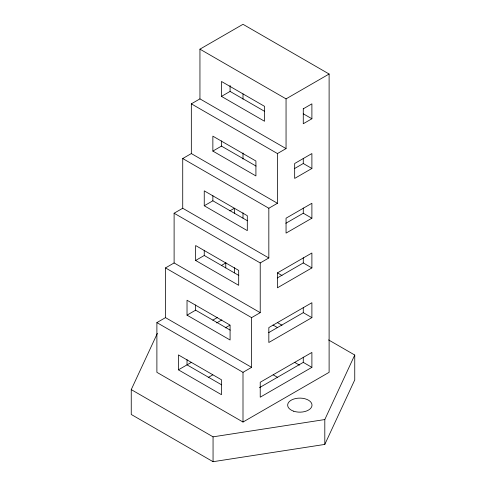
<?xml version="1.0" encoding="UTF-8"?>
<svg xmlns="http://www.w3.org/2000/svg" width="486" height="486" viewBox="0 0 486 486"><rect width="100%" height="100%" fill="white"/><g stroke="black" fill="none" stroke-linecap="round" stroke-linejoin="round"><path stroke-width="0.73" d="M328.572 339.921L354.75 355.035L354.75 379.894L324.806 444.411L213.056 461.7L131.25 414.467L131.25 389.608L157.373 333.329M324.806 444.411L324.806 419.552L354.75 355.035M199.946 49.159L286.054 98.877L286.054 148.595L199.946 98.877L199.946 49.159L243 24.3L329.113 74.018L329.113 372.325L243 422.036L156.887 372.325L156.887 322.607L165.501 317.631L251.608 367.349L251.608 317.631L165.501 267.914L165.501 317.631M191.332 103.846L277.445 153.564L277.445 203.282L191.332 153.564L191.332 103.846L199.946 98.877M221.47 96.392L264.53 121.251L264.53 106.331L221.47 81.472L221.47 96.392L230.085 91.417L264.657 111.379M182.724 158.539L268.831 208.251L268.831 257.969L182.724 208.257L182.724 158.539L191.332 153.564M286.054 98.877L329.113 74.018M212.862 151.079L255.915 175.938L255.915 161.024L212.862 136.165L212.862 151.079L221.47 146.11L256.049 166.072M303.276 108.821L311.891 103.846L311.891 118.76L303.276 123.736L303.276 108.572M174.11 213.226L260.223 262.944L260.223 312.662L174.11 262.944L174.11 213.226L182.724 208.257M277.445 153.564L286.054 148.595M204.248 205.766L247.307 230.625L247.307 215.711L204.248 190.852L204.248 205.766L212.862 200.797L247.435 220.759M294.346 168.666L303.276 163.509L311.891 168.478L311.891 153.564L294.668 163.509L294.668 178.423L311.891 168.478M229.842 210.881L234.392 208.257L234.392 213.476M165.501 267.914L174.11 262.944M268.831 208.251L277.445 203.282M195.639 260.46L238.693 285.318L238.693 270.398L195.639 245.545L195.639 260.46L204.248 255.484L238.826 275.447M285.841 223.293L303.276 213.226L311.891 218.196L311.891 203.282L286.054 218.196L286.054 233.11L311.891 218.196M221.343 265.508L225.905 262.871M260.223 262.944L268.831 257.969M187.025 315.147L230.085 340.006L230.085 325.091L187.025 300.233L187.025 315.147L195.639 310.177L230.212 330.14M277.445 272.889L311.891 252.999L311.891 267.914L277.445 287.803L277.445 272.889L282.014 275.526M277.281 277.956L303.276 262.944L311.891 267.914M212.807 320.153L217.382 317.51M216.622 322.923L221.853 319.897M225.231 327.892L229.811 325.249M251.608 317.631L260.223 312.662M178.417 369.834L221.47 394.693L221.47 379.779L178.417 354.92L178.417 369.834L191.168 362.471M268.703 332.624L303.276 312.662L311.891 317.631L311.891 302.717L268.831 327.576L268.831 342.49L311.891 317.631M208.227 377.482L212.819 374.834M156.887 322.607L243 372.325L251.608 367.349M259.457 387.676L303.276 362.38L311.891 367.349L311.891 352.435L260.223 382.263L260.223 397.183L311.891 367.349M131.25 389.608L213.056 436.841L324.806 419.552M303.276 113.791L311.891 118.76M277.445 322.607L282.014 325.243M273.01 325.019L277.573 327.655M294.832 362.471L299.425 365.126M273.181 374.834L277.773 377.482M221.604 384.827L187.025 364.865L187.025 359.646M303.276 158.29L303.276 163.509M303.276 208.008L303.276 213.226M303.276 257.726L303.276 262.944M303.276 307.444L303.276 312.662M303.276 357.161L303.276 362.38M243 93.865L243 99.168M243 152.969L243 159.031M243 212.825L243 218.135M243 372.325L243 422.036M234.392 267.665L234.392 272.889M230.085 85.451L230.085 91.417M225.777 262.695L225.777 267.914M221.47 140.885L221.47 146.11M213.056 436.841L213.056 461.7M212.862 195.579L212.862 200.797M204.248 250.266L204.248 255.484M195.639 304.953L195.639 310.177M293.744 411.223A12.18 7.029 0 0 0 312.012 405.136A12.18 7.029 0 0 0 293.744 399.049A12.18 7.029 0 0 0 293.744 411.223"/></g></svg>
